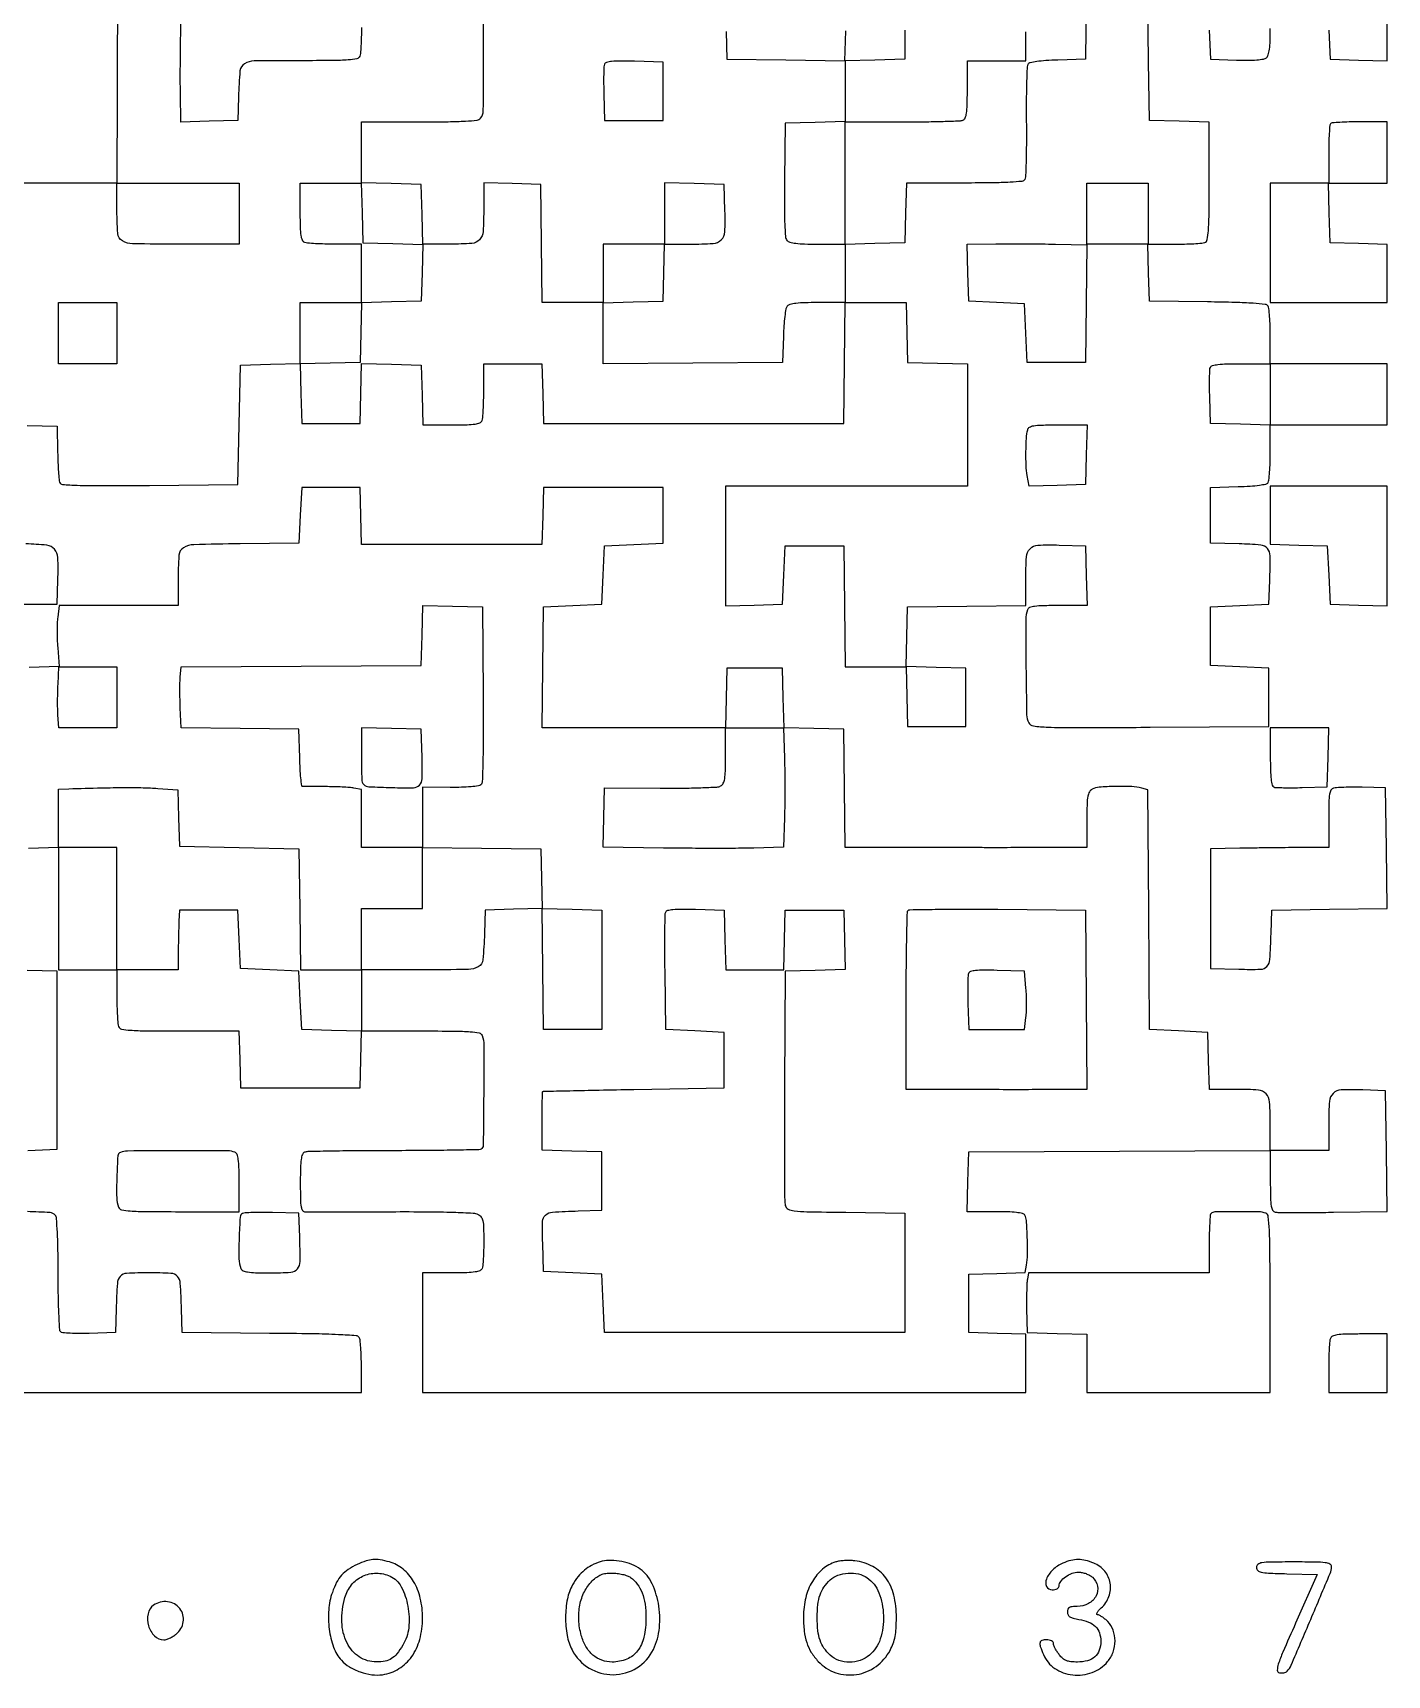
# Model space of a CAD drawing. Extents: x 179 to 1071, y 112 to 1107.
# Drawn here: x 584 to 1071, y 112 to 703 of the extents above; entities that cross this region are included whole.
import ezdxf

# ---------------------------------------------------------------- set-up
doc = ezdxf.new("R2010")
doc.units = 0

msp = doc.modelspace()

# ---------------------------------------------------------------- linework, layer by layer
for points in [[(1050, 704), (1050.5, 693.5), (1060.755499, 693.214956), (1071.010998, 692.929912), (1070.755499, 780.214956)], [(833.211195, 703.464966), (833.5, 693.5), (854.716182, 693.251384), (875.932365, 693.002768), (876.216182, 703.751384)], [(582, 301), (592.5, 301.5), (592.5, 333.5), (592.5, 365.5), (581.730592, 365.784029)]]:
    msp.add_lwpolyline(points)
for points in [[(581.730013, 561.784034), (592.5, 561.5), (592.681818, 552.148871, 0.00509), (592.790994, 548.464143, 0.00684), (592.969499, 545.129581, 0.004867), (593.183799, 542.348184, 0.070059), (593.405837, 541.384788, 0.289181), (594.478346, 540.583946, 0.010713), (599.749969, 540.283358, 0.009535), (608.379033, 540.141266, 0.001427), (625.724019, 540.235918), (657.5, 540.5), (658, 562), (658.5, 583.5), (669.215829, 583.783485), (679.931657, 584.06697), (680.215829, 573.283485), (680.5, 562.5), (691, 562.5), (701.5, 562.5), (701.784171, 573.283485), (702.068343, 584.06697), (712.784171, 583.783485), (723.5, 583.5), (723.783832, 572.75), (724.067663, 562), (734.426843, 562, 0.005377), (739.973908, 562.059651, 0.030446), (742.919034, 562.302822, 0.063217), (744.602718, 562.767927, 0.20495), (745.393011, 563.581787, 0.07203), (745.632106, 564.638111, 0.005915), (745.821697, 567.465525, 0.007831), (745.955695, 570.859224, 0.005951), (746, 574.581787), (746, 584), (756.466168, 584), (766.932337, 584), (767.216168, 573.25), (767.5, 562.5), (821.5, 562.5), (875.5, 562.5), (875.769502, 584.25), (876.039005, 606), (886.985671, 606), (897.932337, 606), (898.216168, 595.25), (898.5, 584.5), (909.25, 584.216168), (920, 583.932337), (920, 561.966168), (920, 540), (876.5, 540), (833, 540), (833, 518.465017), (833, 496.930034), (843.25, 497.215017), (853.5, 497.5), (854, 508), (854.5, 518.5), (865, 518.5), (875.5, 518.5), (875.769502, 496.75), (876.039005, 475), (886.985671, 475), (897.932337, 475), (898.216168, 464.25), (898.5, 453.5), (909, 453.5), (919.5, 453.5), (919.5, 464), (919.5, 474.5), (908.716515, 474.784171), (897.93303, 475.068343), (898.216515, 485.784171), (898.5, 496.5), (919.75, 496.769888), (941, 497.039775), (941, 506.328758, -0.01587), (941.260018, 514.518751, -0.177768), (942.553692, 517.452318, -0.191878), (945.391309, 518.734698, -0.018986), (953.016285, 518.790619), (962.5, 518.5), (962.783832, 507.75), (963.067663, 497), (952.640821, 497, 0.00567), (947.250073, 496.938866, 0.027715), (944.210601, 496.701013, 0.051143), (942.415336, 496.269839, 0.220074), (941.647377, 495.523463, 0.092281), (940.986849, 491.94174, 0.002214), (941.09052, 474.947425, 0.0018), (941.334064, 457.708313, 0.118974), (942.075484, 454.858958, 0.242896), (943.752006, 453.704992, 0.022314), (948.948063, 453.27977, 0.010054), (958.753491, 453.113782, 0.000731), (985.790913, 453.239295), (1028.5, 453.5), (1028.5, 464), (1028.5, 474.5), (1018, 475), (1007.5, 475.5), (1007.5, 486), (1007.5, 496.5), (1018, 497), (1028.5, 497.5), (1028.795054, 506, 0.010012), (1028.925177, 514.86687, 0.174565), (1027.948742, 517.533568, 0.200378), (1025.54295, 518.781878, 0.013827), (1017.7397, 519.215131), (1007.5, 519.5), (1007.5, 529.5), (1007.5, 539.5), (1017.464966, 539.788805, 0.00836), (1021.800174, 539.987032, 0.019108), (1025.055937, 540.315749, 0.01918), (1027.411, 540.737468, 0.199883), (1028.199653, 541.288805, 0.117226), (1028.504905, 542.172107, 0.006962), (1028.747767, 545.008274, 0.010173), (1028.922789, 548.426877, 0.007309), (1028.984687, 552.25), (1029, 562), (1050, 562), (1071, 562), (1071, 573), (1071, 584), (1050, 584), (1029, 584), (1028.984687, 593.75, 0.007413), (1028.921976, 597.574396, 0.010291), (1028.744518, 600.996983, 0.007107), (1028.498111, 603.835301, 0.116808), (1028.188593, 604.729091, 0.228384), (1027.178296, 605.35659, 0.009456), (1022.820243, 605.740282, 0.01097), (1016.461676, 606.039141, 0.003025), (1006.453905, 606.229091), (985.5, 606.5), (985.215017, 616.75), (984.930034, 627), (994.383229, 627, 0.005929), (998.119197, 627.044304, 0.007809), (1001.524199, 627.178303, 0.005887), (1004.361085, 627.367871, 0.072102), (1005.418213, 627.606989, 0.258602), (1006.303692, 628.66196, 0.030077), (1006.724381, 631.829945, 0.015924), (1006.950419, 637.472196, 0.002049), (1007, 649.573157), (1007, 670.932337), (996.25, 671.216168), (985.5, 671.5), (985.230182, 692.725974), (984.960364, 713.951948)], [(897.5, 704), (897.5, 693.5), (886.75, 693.216168), (876, 692.932337), (876, 682), (876, 671.067663), (865.25, 670.783832), (854.5, 670.5), (854.228906, 650.12788, 0.003345), (854.166681, 640.723919, 0.010005), (854.29582, 634.294193, 0.008655), (854.558532, 629.72239, 0.155745), (855.10135, 628.37788, 0.156203), (856.129642, 627.72143, 0.033485), (858.234091, 627.313817, 0.023668), (861.387381, 627.070375, 0.007431), (866.122445, 627), (876, 627), (876, 616.5), (876, 606), (866.122445, 606, 0.00775), (861.534962, 605.92889, 0.021862), (858.338284, 605.689599, 0.027915), (856.144506, 605.30342, 0.163434), (855.162563, 604.695876, 0.131421), (854.722996, 603.740901, 0.010763), (854.312947, 601.000112, 0.013854), (853.980158, 597.65896, 0.010217), (853.790118, 593.945876), (853.5, 584.5), (821.25, 584.236147), (789, 583.972294), (789, 594.986147), (789, 606), (778.019888, 606), (767.039775, 606), (766.769888, 627.25), (766.5, 648.5), (756.25, 648.784983), (746, 649.069966), (746, 639.969242, -0.014408), (745.757265, 631.547385, -0.173969), (744.508735, 628.611688, -0.190447), (741.728218, 627.276078, -0.017855), (733.999799, 627), (724.069966, 627), (723.784983, 616.75), (723.5, 606.5), (712.783492, 606.216508), (702.066984, 605.933016), (701.783492, 595.216508), (701.5, 584.5), (690.75, 584.216168), (680, 583.932337), (680, 594.966168), (680, 606), (691, 606), (702, 606), (702, 616.5), (702, 627), (692.581787, 627, -0.005951), (688.859224, 627.044305, -0.007831), (685.465525, 627.178303, -0.005915), (682.638111, 627.367894, -0.07203), (681.581787, 627.606989, -0.205218), (680.76761, 628.398405, -0.063068), (680.30265, 630.086379, -0.030363), (680.059586, 633.039857, -0.005351), (680, 638.606989), (680, 649), (691, 649), (702, 649), (702, 660), (702, 671), (722.877555, 671, 0.002854), (733.229014, 671.059095, 0.011814), (739.479966, 671.278249, 0.012763), (743.591957, 671.625289, 0.194485), (744.825041, 672.289187, 0.172379), (745.836768, 675.049498, 0.002434), (745.927384, 692.995785, 0.002433), (745.843278, 710.942566, 0.172473)], [(962.769831, 714.730553), (962.5, 693.5), (952.535034, 693.211195, 0.008362), (948.200198, 693.012966, 0.019102), (944.944056, 692.684221, 0.019171), (942.588373, 692.262476, 0.199718), (941.799176, 691.711195, 0.13306), (941.493639, 690.731258, 0.002323), (941.308217, 685.119435, 0.005689), (941.196372, 678.543599, 0.003738), (941.210355, 670.971989, -0.003664), (941.22547, 663.399621, -0.005571), (941.117095, 656.821372, -0.002274), (940.936434, 651.20625, -0.12994), (940.637197, 650.221989, -0.2344), (939.637818, 649.599964, -0.009975), (935.369298, 649.273643, -0.011157), (929.070944, 649.059182, -0.002931), (918.974815, 649), (898.067663, 649), (897.783832, 638.25), (897.5, 627.5), (886.75, 627.216168), (876, 626.932337), (876, 648.966168), (876, 671), (896.418213, 671, 0.002771), (904.357109, 671.043995, 0.004125), (911.303225, 671.178303, 0.001841), (917.220565, 671.363369, 0.083055), (918.418213, 671.606989, 0.205218), (919.23239, 672.398405, 0.063068), (919.69735, 674.086379, 0.030363), (919.940414, 677.039857, 0.005351), (920, 682.606989), (920, 693), (930.5, 693), (941, 693), (941, 703.393011, 0.005351)], [(614.3722, 708.256504, 0.010223), (614.138318, 699.734506, 0.001307), (614.058102, 681.41514), (614.000871, 649), (636.000436, 649), (658, 649), (658, 638), (658, 627), (636.616631, 627, -0.003516), (619.682798, 627.119095, -0.129758), (615.991264, 628.149268, -0.248446), (614.334426, 630.830233, -0.016241), (614.013655, 640.25), (614, 649), (592.5, 649), (571, 649)], [(702, 704.974799, -0.006352), (701.955664, 701.484808, -0.008233), (701.821697, 698.287222, -0.006434), (701.631706, 695.623534, -0.070701), (701.393011, 694.581787, -0.2572), (700.346433, 693.698652, -0.030988), (697.246972, 693.276214, -0.01627), (691.723312, 693.049795, -0.002108), (679.912063, 693, 0.003315), (663.409972, 692.8906, 0.13004), (659.916978, 691.916787, 0.242706), (658.300831, 689.362201, 0.014596), (657.75078, 680), (657.5, 671.5), (647.25, 671.215017), (637, 670.930034), (636.863312, 681.215017, -0.002911), (636.828155, 685.922715, -0.001662), (636.837694, 691.609798, -0.001659), (636.885304, 697.332372, -0.002752), (636.968048, 702.158763, 0.004195), (637.059731, 708.58952, 0.039439)], [(1007, 704), (1007.5, 693.5), (1016.850715, 693.211141, 0.009044), (1020.957683, 693.15859, 0.018924), (1024.150171, 693.296386, 0.020746), (1026.513859, 693.587315, 0.132968), (1027.600715, 694.083586, 0.151461), (1028.265468, 695.103913, 0.036156), (1028.681597, 697.110136, 0.0251), (1028.928446, 700.111942, 0.007965), (1029, 704.603393, -0.016178)], [(570.511333, 627.683504, -0.000039), (557.942187, 627.464571, -0.000792)], [(582.25, 409.783832), (593, 410.067663), (593, 388.033832), (593, 366), (603.5, 366), (614, 366), (614, 356.581787, 0.005951), (614.044305, 352.859224, 0.007831), (614.178303, 349.465525, 0.005915), (614.367894, 346.638111, 0.07203), (614.606989, 345.581787, 0.258599), (615.661941, 344.696313, 0.030079), (618.829762, 344.27562, 0.015925), (624.471732, 344.049581, 0.002049), (636.572006, 344), (657.930034, 344), (658.215017, 333.75), (658.5, 323.5), (680, 323.5), (701.5, 323.5), (701.784983, 333.75), (702.069966, 344), (723.427994, 344, -0.002049), (735.528268, 343.950419, -0.015925), (741.170238, 343.72438, -0.030079), (744.338059, 343.303687, -0.258599), (745.393011, 342.418213, -0.091861), (746.061822, 338.808422, -0.002089), (745.988241, 321.229821, -0.000947), (745.799777, 302.855482, -0.256693), (745.051062, 301.531558, -0.133864), (744.243493, 301.292828, -0.000623), (735.405166, 301.115694, -0.002857), (725.328165, 300.98389, -0.001795), (713.546521, 300.939414, 0.001754), (701.726986, 300.895767, 0.00272), (691.527336, 300.766839, 0.000821), (682.679223, 300.592318, 0.086476), (681.49546, 300.359884, 0.21721), (680.737122, 299.588105, 0.053379), (680.299777, 297.817696, 0.028259), (680.060897, 294.801068, 0.00563), (680, 289.393011, 0.004228), (680.050858, 283.378866, 0.037277), (680.293422, 280.733348, 0.112227), (680.822058, 279.445369, 0.235807), (681.75, 278.944857, 0.008194), (683.074082, 278.924844, 0.000101), (691.568893, 278.937386, 0.0003), (701.393893, 278.959785, 0.000197), (712.718573, 278.99686, -0.002479), (725.67276, 278.980145, -0.006276), (735.088011, 278.803123, -0.004272), (742.144613, 278.521453, -0.111195), (743.968573, 278.016819, -0.114931), (745.051461, 277.066567, -0.102957), (745.656996, 275.697739, -0.046223), (745.936083, 273.362069, -0.006636), (746, 268.546604, -0.006668), (745.955641, 265.220668, -0.008541), (745.821697, 262.16144, -0.006839), (745.631409, 259.612488, -0.069666), (745.393011, 258.581787, -0.205218), (744.601595, 257.76761, -0.063068), (742.913621, 257.30265, -0.030363), (739.960143, 257.059586, -0.005351), (734.393011, 257), (724, 257), (724, 235.5), (724, 214), (832.5, 214), (941, 214), (941, 224.465017), (941, 234.930034), (930.75, 235.215017), (920.5, 235.5), (920.5, 246), (920.5, 256.5), (930.631735, 256.783677), (940.763471, 257.067355), (941.265853, 259.783677, 0.042686), (941.639743, 263.603785, 0.011554), (941.573654, 269.687402, 0.007485), (941.273638, 275.812799, 0.123147), (940.655298, 277.75, 0.201952), (939.836807, 278.332133, 0.02598), (937.668376, 278.699289, 0.021452), (934.490852, 278.93128, 0.007496), (929.907151, 279), (919.932337, 279), (920.216168, 289.75), (920.5, 300.5), (974.75, 300.758612), (1029, 301.017225), (1029, 290.125244, 0.004267), (1029.053244, 283.886969, 0.034297), (1029.298582, 281.029082, 0.091617), (1029.818815, 279.543905, 0.214352), (1030.75, 278.866631, 0.049435), (1032.026768, 278.728554, 0.001346), (1037.646319, 278.693458, 0.002777), (1044.259022, 278.706688, 0.001899), (1051.769385, 278.79195), (1071.038771, 279.0839), (1070.769385, 300.79195), (1070.5, 322.5), (1062.259538, 322.790288, 0.017872), (1054.49937, 322.786195, 0.184841), (1051.608188, 321.557606, 0.185014), (1050.277655, 318.713153, 0.017911), (1050, 310.964816), (1050, 301), (1039.5, 301), (1029, 301), (1029, 310.065741, 0.014488), (1028.756688, 318.46081, 0.174233), (1027.507482, 321.391309, 0.190134), (1024.726697, 322.724509, 0.017821), (1016.999799, 323), (1007.069966, 323), (1006.784983, 333.25), (1006.5, 343.5), (996, 344), (985.5, 344.5), (985.239463, 387.636124), (984.978926, 430.772248), (982.739463, 431.37247, 0.05645), (979.11969, 431.916161, 0.014801), (973.242287, 431.955586, 0.012101), (967.411629, 431.680804, 0.105414), (964.934259, 430.964816, 0.136247), (963.898673, 429.97615, 0.091172), (963.324498, 428.431565, 0.038385), (963.059218, 425.714599, 0.005149), (963, 419.964816), (963, 410), (952.5, 409.964286, -0.000287), (947.651822, 409.950582, -0.000157), (941.70625, 409.939062, -0.000157), (935.665767, 409.931147, -0.000249), (930.5, 409.928571, -0.000203), (924.635463, 409.93095, -0.000068), (916.068342, 409.939062, -0.000068), (906.586965, 409.950612, -0.000077), (897.519888, 409.964286), (876.039775, 410), (875.769888, 431.25), (875.5, 452.5), (864.783492, 452.783492), (854.066984, 453.066984), (853.783492, 463.783492), (853.5, 474.5), (843.5, 474.5), (833.5, 474.5), (833.216168, 463.75), (832.932337, 453), (799.946666, 453), (766.960995, 453), (767.230498, 474.75), (767.5, 496.5), (778, 497), (788.5, 497.5), (789, 508), (789.5, 518.5), (800, 519), (810.5, 519.5), (810.5, 529.5), (810.5, 539.5), (789, 539.5), (767.5, 539.5), (767.215017, 529.25), (766.930034, 519), (734.5, 519), (702.069966, 519), (701.784983, 529.25), (701.5, 539.5), (691, 539.5), (680.5, 539.5), (680, 529.5), (679.5, 519.5), (658.361515, 519.230437, 0.003604), (641.653032, 518.896911, 0.129621), (637.978399, 517.820449, 0.245079), (636.333408, 515.121298, 0.016275), (636.013655, 505.75), (636, 497), (614.631669, 497), (593.263338, 497), (592.704073, 492.830366, 0.024166), (592.527753, 490.761242, 0.009409), (592.476434, 487.889503, 0.009289), (592.537301, 484.772778, 0.011385), (592.714484, 481.865639), (593.28416, 475.070546), (582.39208, 474.785273)], [(571, 497.5), (592.5, 497.5), (592.788833, 506.243181, 0.016437), (592.790065, 514.283794, 0.175522), (591.596909, 517.269158, 0.186549), (588.802745, 518.703343, 0.018997), (581.234094, 519.21398)], [(527, 214), (614.5, 214), (702, 214), (701.984687, 223.25, 0.007846), (701.921655, 226.883219, 0.010779), (701.743359, 230.145733, 0.00771), (701.495285, 232.847246, 0.115227), (701.184648, 233.735473, 0.23864), (700.076275, 234.39446, 0.005347), (693.70823, 234.759069, 0.007685), (684.40941, 235.048633, 0.001837), (668.949961, 235.235473), (637.5, 235.5), (637.24922, 244, 0.007917), (636.829981, 253.242461, 0.170046), (635.786945, 255.723064, 0.199962), (633.475172, 256.814721, 0.011614), (625.5, 257, 0.011614), (617.524828, 256.814721, 0.199962), (615.213055, 255.723064, 0.170046), (614.170019, 253.242461, 0.007917), (613.75078, 244), (613.5, 235.5), (604.089648, 235.210352, -0.009121), (600.419196, 235.164365, -0.013235), (597.180754, 235.268621, -0.008795), (594.514137, 235.47232, -0.174636), (593.784546, 235.815454, -0.185154), (593.423442, 236.625726, -0.002397), (593.150024, 242.284041, -0.006554), (592.948978, 248.899277, -0.004207), (592.880927, 256.579719, 0.003921), (592.810715, 265.05126, 0.008577), (592.594775, 271.537051, 0.005403), (592.287647, 276.545887, 0.156427), (591.813584, 277.724617, 0.207736), (589.984582, 278.650069, 0.007144), (581.799068, 279.0145, 0.007316)]]:
    msp.add_lwpolyline(points, format="xyb")
for points in [[(789.442274, 691.710164, 0.081166), (789.248144, 690.773814, 0.005233), (789.158783, 687.980936, 0.007531), (789.137174, 684.634259, 0.005535), (789.210159, 680.924983), (789.5, 671.5), (800, 671.5), (810.5, 671.5), (810.5, 682), (810.5, 692.5), (800.232115, 692.785181, 0.005823), (795.049899, 692.868732, 0.025951), (792.012272, 692.724596, 0.043922), (790.172333, 692.376284, 0.236652)], [(1050.666667, 670.333333, 0.178563), (1050.399803, 669.754503, 0.004516), (1050.195833, 666.827083, 0.009111), (1050.048276, 663.341612, 0.006022), (1050, 659.333333), (1050, 649), (1039.5, 649), (1029, 649), (1029, 627.5), (1029, 606), (1050, 606), (1071, 606), (1071, 616.465017), (1071, 626.930034), (1060.75, 627.215017), (1050.5, 627.5), (1050.216168, 638.25), (1049.932337, 649), (1060.466168, 649), (1071, 649), (1071, 660), (1071, 671), (1061.166667, 671, 0.006327), (1057.350087, 670.951706, 0.009526), (1054.026042, 670.804167, 0.004912), (1051.241448, 670.599886, 0.177413)], [(811, 638.033832), (811, 627), (800, 627), (789, 627), (789, 616.466168), (789, 605.932337), (799.75, 606.216168), (810.5, 606.5), (810.784983, 616.75), (811.069966, 627), (820.343853, 627, 0.015912), (828.522033, 627.260336, 0.177881), (831.453465, 628.554426, 0.191733), (832.734877, 631.392361, 0.018975), (832.790619, 639.016285), (832.5, 648.5), (821.75, 648.783832), (811, 649.067663)], [(985, 638), (985, 627), (974.019888, 627), (963.039775, 627), (962.769888, 605.75), (962.5, 584.5), (952, 584.5), (941.5, 584.5), (941, 595), (940.5, 605.5), (930.5, 606), (920.5, 606.5), (920.215017, 616.75), (919.930034, 627), (930.215017, 627.109067, -0.002408), (934.962943, 627.136551, -0.001317), (940.783474, 627.126879, -0.001313), (946.695595, 627.085956, -0.002093), (951.75, 627.016543), (963, 626.814951), (963, 637.907476), (963, 649), (974, 649), (985, 649)], [(1029, 572.966168), (1029, 561.932337), (1018.25, 562.216168), (1007.5, 562.5), (1007.210159, 571.924983, -0.005394), (1007.136178, 575.631743, -0.007376), (1007.154817, 578.970602, -0.005045), (1007.239658, 581.758353, -0.081654), (1007.428774, 582.674983, -0.241018), (1008.150647, 583.322788, -0.034741), (1010.157558, 583.706476, -0.023677), (1013.342601, 583.936534, -0.00619), (1018.468615, 584), (1029, 584)], [(962.783832, 551.25), (962.5, 540.5), (952.343634, 540.216051), (942.187267, 539.932101), (941.533266, 543.8031, -0.031983), (941.161206, 547.387702, -0.01261), (941.09043, 552.350205, -0.012063), (941.260954, 557.209066, -0.044289), (941.713476, 560.25, -0.205164), (942.405166, 561.177156, -0.091695), (943.867496, 561.698137, -0.035281), (946.644496, 561.945485, -0.004576), (952.601219, 562), (963.067663, 562)], [(745.764507, 465.064507, -0.002142), (745.822848, 450.941846, -0.006118), (745.70116, 441.118887, -0.003012), (745.47483, 433.735982, -0.189449), (744.964095, 432.564507, -0.163618), (744.082452, 432.126772, -0.012607), (741.418518, 431.829132, -0.015367), (738.021103, 431.640983, -0.00902), (733.949589, 431.614306), (724, 431.728611), (724, 420.884193), (724, 410.039775), (745.25, 409.769888), (766.5, 409.5), (766.783492, 398.783492), (767.066984, 388.066984), (777.783492, 387.783492), (788.5, 387.5), (788.5, 366), (788.5, 344.5), (778, 344.5), (767.5, 344.5), (767.230401, 366.284767), (766.960802, 388.069533), (756.730401, 387.784767), (746.5, 387.5), (746.24922, 379, -0.01508), (745.690422, 369.643505, -0.245296), (744.042339, 367.077367, -0.127215), (740.479112, 366.10758, -0.003164), (723.480948, 366), (702, 366), (702, 354.966168), (702, 343.932337), (691.25, 344.216168), (680.5, 344.5), (680, 355), (679.5, 365.5), (669, 366), (658.5, 366.5), (658, 377), (657.5, 387.5), (647, 387.5), (636.5, 387.5), (636.331123, 383.5, 0.003452), (636.26059, 381.502172, 0.001284), (636.188024, 378.692187, 0.001272), (636.12455, 375.627457, 0.001537), (636.081123, 372.75), (636, 366), (625, 366), (614, 366), (614, 388), (614, 410), (603.5, 410), (593, 410), (593, 420.5), (593, 431), (596.75, 431.116516, -0.001902), (608.449144, 431.43547, -0.004805), (616.96364, 431.553332, -0.006504), (623.487546, 431.496075, -0.012412), (628.724526, 431.251823), (635.932948, 430.736063), (636.216474, 420.618031), (636.5, 410.5), (658, 410), (679.5, 409.5), (679.769502, 387.75), (680.039005, 366), (691.019502, 366), (702, 366), (702, 377), (702, 388), (713, 388), (724, 388), (724, 399), (724, 410), (713, 410), (702, 410), (702, 420.420545), (702, 430.841089), (699.25, 431.351952, 0.027039), (697.723363, 431.550936, 0.006067), (695.104687, 431.717216, 0.006276), (692.073046, 431.834682, 0.006037), (689, 431.878021, -0.000644), (686.074434, 431.887722, -0.000936), (683.493089, 431.904442, -0.000463), (681.29991, 431.924786, -0.016083), (680.784983, 431.946613, -0.35974), (680.490142, 432.229765, -0.004554), (680.196289, 434.995255, -0.01072), (679.945704, 438.316231, -0.006519), (679.784983, 442.25), (679.5, 452.5), (658.328317, 452.76966), (637.156633, 453.03932), (636.828317, 460.26966, -0.005773), (636.725347, 463.31208, -0.005148), (636.687428, 466.474543, -0.005171), (636.712016, 469.318038, -0.015915), (636.809735, 471.239422), (637.119469, 474.978844), (680.309735, 475.239422), (723.5, 475.5), (723.784171, 486.283485), (724.068343, 497.06697), (734.784171, 496.783485), (745.5, 496.5)], [(614, 464), (614, 453), (603.554791, 453), (593.109582, 453), (592.804791, 457.75, -0.011371), (592.711198, 460.01279, -0.005344), (592.688035, 462.940625, -0.005292), (592.729043, 466.010106, -0.007415), (592.835327, 468.75), (593.170654, 475), (603.585327, 475), (614, 475)], [(702, 442.533832, 0.006247), (702.10068, 434.476225, 0.192571), (702.876582, 432.668694, 0.185882), (704.692598, 431.863654, 0.005751), (713, 431.546166, 0.010918), (720.665182, 431.508896, 0.194949), (722.89047, 432.455094, 0.19446), (723.831929, 434.684596, 0.010856), (723.783693, 442.366864), (723.5, 452.5), (712.75, 452.783832), (702, 453.067663)], [(854.187616, 442.099893, -0.004483), (854.284851, 437.160814, -0.002695), (854.316093, 431.297722, -0.002698), (854.284275, 425.466304, -0.004706), (854.186317, 420.633079), (853.872635, 410.066371), (843.186317, 409.783186, -0.005097), (837.634615, 409.692686, -0.001559), (829.240217, 409.667598, -0.00156), (819.840211, 409.698133, -0.001706), (810.716547, 409.787362), (788.933095, 410.074723), (789.216547, 420.787362), (789.5, 431.5), (809.47318, 431.334258, 0.004447), (817.296674, 431.338921, 0.006649), (824.13128, 431.49469, 0.003542), (829.865027, 431.742357, 0.110736), (831.22318, 432.119442, 0.153626), (832.154566, 433.071294, 0.077228), (832.681566, 434.6858, 0.034873), (832.9392, 437.489215, 0.005481), (833, 443.035184), (833, 453), (843.437616, 453), (853.875232, 453)], [(1029, 442.606989, 0.006641), (1029.064794, 437.728575, 0.022025), (1029.291189, 434.527346, 0.028166), (1029.653423, 432.429233, 0.252484), (1030.25, 431.751652, 0.078742), (1031.115508, 431.578819, 0.004736), (1033.776562, 431.497725, 0.007002), (1036.961474, 431.475462, 0.005109), (1040.5, 431.536442), (1049.5, 431.783558), (1049.783832, 442.391779), (1050.067663, 453), (1039.533832, 453), (1029, 453)], [(1051.75, 431.328625, 0.199917), (1050.823752, 430.610028, 0.089534), (1050.303355, 429.128317, 0.035146), (1050.055147, 426.343735, 0.00466), (1050, 420.426676), (1050, 410), (1039.25, 409.953106, 0.001159), (1034.373532, 409.920534, 0.000692), (1028.573438, 409.860325, 0.000693), (1022.797098, 409.784366, 0.001202), (1018, 409.703106), (1007.5, 409.5), (1007.5, 388), (1007.5, 366.5), (1017.722245, 366.215323, 0.012089), (1025.525487, 366.186732, 0.207027), (1027.801979, 367.227472, 0.170037), (1028.832102, 369.685433, 0.007628), (1029.24922, 379), (1029.5, 387.5), (1050.269446, 387.770348), (1071.038891, 388.040695), (1070.769446, 409.770348), (1070.5, 431.5), (1062, 431.651949, 0.005474), (1058.617061, 431.675378, 0.006878), (1055.482813, 431.619651, 0.005613), (1052.861223, 431.507483, 0.052849)], [(832.783832, 376.75), (833.067663, 366), (843.5, 366), (853.932337, 366), (854.216168, 376.75), (854.5, 387.5), (865, 387.5), (875.5, 387.5), (875.783485, 376.784171), (876.06697, 366.068343), (865.283485, 365.784171), (854.5, 365.5), (854.218667, 324.5, 0.001277), (854.15028, 308.624761, 0.001966), (854.180188, 294.888642, 0.000627), (854.267787, 282.991142, 0.057873), (854.482738, 281.269847, 0.215788), (855.50979, 279.959836, 0.091895), (857.688437, 279.291741, 0.023989), (862.277749, 278.986982, 0.001409), (876.264071, 278.769847), (897.5, 278.5), (897.5, 257), (897.5, 235.5), (843.5, 235.5), (789.5, 235.5), (789, 246), (788.5, 256.5), (778, 257), (767.5, 257.5), (767.215323, 267.722245, -0.012089), (767.186732, 275.525487, -0.207027), (768.227472, 277.801979, -0.170037), (770.685433, 278.832102, -0.007628), (780, 279.24922), (788.5, 279.5), (788.5, 290), (788.5, 300.5), (777.75, 300.783832), (767, 301.067663), (767, 311.533832, -0.002236), (767.018011, 315.561804, -0.003614), (767.073437, 318.988779, -0.000693), (767.148101, 322.000494, -0.211546), (767.25, 322.215202, -0.17361), (767.485732, 322.305806, -0.000063), (776.973438, 322.524285, -0.001003), (787.520802, 322.744669, -0.000608), (800, 322.965202), (832.5, 323.5), (832.5, 333.5), (832.5, 343.5), (822, 344), (811.5, 344.5), (811.228584, 364.973, -0.002374), (811.161015, 372.914021, -0.003604), (811.184809, 379.817509, -0.001376), (811.264261, 385.743783, -0.087787), (811.460699, 386.75818, -0.243366), (812.174323, 387.392889, -0.038626), (814.079318, 387.724352, -0.024688), (817.155199, 387.864994, -0.006024), (822.232115, 387.785181), (832.5, 387.5)], [(962.763853, 355.25), (963.027706, 323), (952.763853, 322.926805, -0.00126), (944.527276, 322.888824, -0.000694), (934.455126, 322.881746, -0.00058), (922.339842, 322.904102, -0.000334), (907.75, 322.957682), (898, 323), (898, 354.833333, -0.002001), (898.049029, 367.086392, -0.003231), (898.199888, 377.515513, -0.000593), (898.402981, 386.698691, -0.192864), (898.680468, 387.347135, -0.194926), (899.328722, 387.621499, -0.000608), (908.434599, 387.750224, -0.003285), (918.778546, 387.815907, -0.002034), (930.930468, 387.763802), (962.5, 387.5)], [(920.44275, 364.711405, 0.081149), (920.248444, 363.774362, 0.00524), (920.158923, 360.981301, 0.007536), (920.137209, 357.634347, 0.00554), (920.210159, 353.924983), (920.5, 344.5), (930.5, 344.5), (940.5, 344.5), (941.08534, 348.886315, 0.022863), (941.269448, 350.99849, 0.010307), (941.326793, 353.780045, 0.01018), (941.266834, 356.724741, 0.013684), (941.08534, 359.386315), (940.5, 365.5), (930.732592, 365.786422, 0.006215), (925.820487, 365.869374, 0.027145), (922.9185, 365.724677, 0.046335), (921.158442, 365.373938, 0.232847)], [(615.25, 300.325188, 0.291946), (614.339324, 299.070427, 0.00679), (613.986527, 291.428926, 0.012378), (613.929145, 284.074704, 0.087587), (614.606989, 280.581787, 0.258697), (615.662537, 279.696146, 0.030015), (618.835307, 279.275578, 0.015901), (624.485827, 279.049566, 0.002045), (636.606989, 279), (658, 279), (658, 289.393011, 0.005548), (657.939479, 294.847127, 0.028856), (657.699415, 297.845765, 0.056089), (657.254322, 299.591489, 0.213844), (656.480259, 300.369202, 0.091109), (653.874043, 300.856096, 0.001011), (635.851868, 300.873285, 0.000995), (617.813639, 300.818126, 0.092721)], [(659.25, 278.355184, 0.286344), (658.340101, 277.074021, 0.006819), (657.987158, 269.43098, 0.012348), (657.929662, 262.072713, 0.087605), (658.606989, 258.581787, 0.201), (659.380901, 257.772602, 0.065386), (661.003282, 257.305418, 0.031694), (663.828545, 257.060638, 0.005765), (669.087937, 257, 0.014882), (676.614895, 257.224078, 0.208519), (678.974169, 258.424495, 0.172963), (679.932406, 261.078858, 0.009652), (679.795054, 270), (679.5, 278.5), (670, 278.688517, 0.005334), (666.26986, 278.722736, 0.007376), (662.923437, 278.668364, 0.004885), (660.128197, 278.554344, 0.086451)], [(1007.666667, 278.333333, 0.178563), (1007.399803, 277.754503, 0.004516), (1007.195833, 274.827083, 0.009111), (1007.048276, 271.341612, 0.006022), (1007, 267.333333), (1007, 257), (974.519052, 257), (942.038104, 257), (941.599674, 254.75, 0.036476), (941.437936, 253.403298, 0.005396), (941.339788, 250.664062, 0.006058), (941.297908, 247.419308, 0.005179), (941.330622, 244), (941.5, 235.5), (952.25, 235.216168), (963, 234.932337), (963, 224.466168), (963, 214), (995.970657, 214), (1028.941314, 214), (1028.927569, 245.909546, 0.00131), (1028.872238, 264.043404, 0.010515), (1028.649375, 272.387904, 0.014994), (1028.271089, 277.245633, 0.281255), (1027.375125, 278.409546, 0.086938), (1024.738578, 278.924723, 0.005848), (1017.035881, 278.985035, 0.003375), (1009.001187, 278.899734, 0.194403)], [(1050.606989, 233.418213, 0.070946), (1050.368222, 232.373807, 0.006338), (1050.178303, 229.68135, 0.008159), (1050.044331, 226.449196, 0.006277), (1050, 222.918213), (1050, 214), (1060.5, 214), (1071, 214), (1071, 224.5), (1071, 235), (1061.106989, 235, 0.005748), (1055.836306, 234.939403, 0.031643), (1053.006334, 234.694689, 0.0653), (1051.381554, 234.227587, 0.201158)], [(700.5, 152.119269, 0.036795), (697.19864, 150.29839, 0.066111), (694.855608, 148.286028, 0.064399), (693.08026, 145.693931, 0.033192), (691.52633, 142.074627, 0.066372), (690.209907, 135.794801, 0.051644), (690.413202, 128.813598, 0.05349), (691.989294, 122.3504, 0.095065), (694.77633, 117.654467, 0.077315), (697.63874, 115.285813, 0.050122), (701.539933, 113.464413, 0.049767), (705.766914, 112.442575, 0.07177), (709.60794, 112.463916, 0.101998), (715.48311, 114.622799, 0.10028), (720.066933, 118.938915, 0.089426), (722.971811, 125.154367, 0.063918), (723.978038, 132.782119, 0.057337), (723.180141, 139.937374, 0.076938), (720.768307, 145.990315, 0.087556), (716.952516, 150.453, 0.104818), (712.056846, 153.000752, 0.02578), (708.695398, 153.75039, 0.061075), (706.138132, 153.867781, 0.06178), (703.646, 153.363822, 0.026893)], [(787.913572, 153.088032, 0.043551), (784.808671, 151.78729, 0.053381), (782.197327, 150.037233, 0.051857), (779.958743, 147.729023, 0.037807), (777.966289, 144.758934, 0.080713), (776.088742, 139.682147, 0.04624), (775.430339, 133.168504, 0.046081), (775.981837, 126.600698, 0.076477), (777.771438, 121.350772, 0.137841), (783.911721, 114.827212, 0.137869), (792.550827, 112.457764, 0.139094), (801.101657, 114.941957, 0.141127), (807.017284, 121.535703, 0.089253), (809.200183, 129.337891, 0.069113), (808.81807, 138.170076, 0.073197), (806.151531, 146.022146, 0.136771), (801.632872, 150.917881, 0.057429), (798.481391, 152.39708, 0.041831), (794.718785, 153.319831, 0.042669), (790.979127, 153.588038, 0.074132)], [(954.378302, 152.563079, 0.085497), (950.706709, 150.151906, 0.108892), (948.417561, 146.821684, 0.21596), (948.521962, 144.219973, 0.28358), (950.5, 143, 0.048868), (951.481611, 143.096168, 0.074706), (952.28532, 143.384501, 0.098327), (952.81249, 143.819249, 0.172986), (953, 144.345012, -0.167845), (953.579253, 146.021961, -0.071741), (955.317422, 147.681898, -0.066548), (957.646987, 148.913243, -0.088566), (960, 149.333333, -0.051696), (961.286184, 149.199996, -0.035919), (962.691812, 148.798222, -0.036301), (963.99996, 148.209661, -0.060124), (964.987095, 147.511679, -0.16019), (966.80601, 144.31676, -0.171904), (966.303926, 140.769597, -0.151556), (963.56584, 138.012364, -0.122624), (959.5, 137, 0.022557), (957.679832, 136.917843, 0.107002), (956.6901, 136.607987, 0.176601), (956.17836, 136.006071, 0.088985), (956, 135.011818, 0.111653), (956.226968, 134.00809, 0.140312), (956.855589, 133.296506, 0.082222), (958.05381, 132.783759, 0.020429), (960.152136, 132.359682, -0.055372), (963.630514, 131.400029, -0.101932), (966.071661, 129.790222, -0.114361), (967.503195, 127.491147, -0.082481), (968, 124.5, -0.083593), (967.452981, 121.250955, -0.128186), (965.876763, 118.889579, -0.118032), (963.237296, 117.47405, -0.064409), (959.57258, 117, -0.025169), (957.206994, 117.119155, -0.071236), (955.606154, 117.515812, -0.084229), (954.336488, 118.299819, -0.045791), (953.07258, 119.634859, -0.022783), (952.279285, 120.743809, -0.02434), (951.60882, 121.896738, -0.024866), (951.133627, 122.93744, -0.094937), (951, 123.634859, 0.168371), (950.813561, 124.172818, 0.101284), (950.292172, 124.613486, 0.076532), (949.490336, 124.903496, 0.048608), (948.5, 125, 0.069642), (946.825036, 124.765566, 0.277436), (946.145921, 124.038652, 0.136575), (946.231748, 122.640612, 0.01575), (947.363568, 119.672285, 0.147604), (951.431832, 114.731709, 0.120532), (957.894391, 112.380543, 0.116077), (964.911216, 113.241572, 0.130247), (970.467274, 117.143477, 0.091033), (972.42652, 120.581766, 0.082926), (973.121364, 124.607846, 0.086339), (972.46659, 128.496361, 0.112047), (970.545455, 131.545455, 0.023928), (969.511413, 132.484996, 0.027229), (968.434394, 133.278977, 0.027948), (967.45886, 133.843939, 0.117803), (966.805673, 134, -0.394817), (966.565407, 134.224758, -0.144452), (966.676755, 134.722126, -0.056286), (967.240851, 135.512917, -0.022768), (968.171605, 136.458302, 0.116331), (970.956489, 140.604079, 0.132312), (971.417788, 145.355138, 0.133669), (969.432904, 149.659575, 0.119866), (965.465701, 152.578778, 0.037532), (962.493418, 153.566237, 0.061863), (959.869243, 153.888392, 0.06269), (957.270595, 153.557552, 0.039684)], [(712.326688, 147.897012, -0.168196), (716.307679, 144.107219, -0.074164), (718.68431, 137.138399, -0.070623), (718.993565, 129.332813, -0.111975), (716.869681, 123.017684, -0.03057), (714.746292, 119.97034, -0.084733), (712.809754, 118.23018, -0.094616), (710.537415, 117.337551, -0.044506), (707.384859, 117.031803, -0.149205), (701.225559, 118.859731, -0.133357), (696.811245, 123.883371, -0.107816), (694.957561, 131.426359, -0.074408), (696.034833, 140.185724, -0.105712), (698.415029, 144.740341, -0.109565), (702.423718, 147.853677, -0.110213), (707.352541, 148.968997, -0.108048)], [(798.783205, 147.439296, -0.080259), (801.233578, 145.057599, -0.067716), (802.982603, 141.887829, -0.057325), (804.024773, 137.881021, -0.034998), (804.366848, 133, -0.053292), (803.617567, 125.990016, -0.109725), (801.321814, 121.004557, -0.132988), (797.48322, 118.04839, -0.098271), (792.200571, 117, -0.087552), (788.493978, 117.654056, -0.090903), (785.289168, 119.53451, -0.084222), (782.779531, 122.570216, -0.06307), (781.099851, 126.578803, -0.054337), (780.187114, 132.154673, -0.062841), (780.573196, 137.520358, -0.067357), (782.221306, 142.303, -0.079927), (785.017351, 146.171197, -0.035588), (786.642858, 147.580427, -0.067087), (788.156162, 148.42518, -0.064058), (789.886274, 148.86182, -0.029827), (792.200571, 149, -0.03132), (794.031181, 148.885218, -0.026896), (795.930416, 148.541543, -0.0278), (797.62381, 148.039196, -0.066861)], [(872.619302, 153.009332, 0.101052), (867.924496, 150.40651, 0.082458), (864.222329, 145.998754, 0.073921), (861.845683, 140.158824, 0.058899), (861.021962, 133.399223, 0.028312), (861.299706, 128.164657, 0.05221), (862.203832, 124.003347, 0.059317), (863.845623, 120.486473, 0.050157), (866.349001, 117.230679, 0.122147), (872.637919, 113.182008, 0.121021), (880.11264, 112.522314, 0.118884), (887.144154, 115.40854, 0.115104), (892.186485, 121.210771, 0.033372), (893.297432, 123.701679, 0.040252), (893.986391, 126.168563, 0.033099), (894.353938, 129.076924, 0.014112), (894.476822, 133, 0.059257), (893.539736, 141.092446, 0.100241), (890.683539, 147.263584, 0.112896), (885.941926, 151.361184, 0.090534), (879.494902, 153.406823, 0.026454), (877.754534, 153.53546, 0.01966), (875.827297, 153.499933, 0.019991), (874.007082, 153.321487, 0.041799)], [(883.885708, 147.3675, -0.148939), (888.134696, 141.938612, -0.084585), (889.80328, 133.690619, -0.083975), (888.648257, 125.295084, -0.142711), (884.747242, 119.440772, -0.091748), (881.432703, 117.55827, -0.083951), (877.557297, 116.908868, -0.085637), (873.751967, 117.571252, -0.101398), (870.635837, 119.461691, -0.053961), (868.403054, 122.030292, -0.069573), (866.99196, 124.816284, -0.05758), (866.235762, 128.281193, -0.024966), (866, 133, -0.024966), (866.235762, 137.718807, -0.05758), (866.99196, 141.183716, -0.069573), (868.403054, 143.969708, -0.053961), (870.635837, 146.538309, -0.101052), (873.452656, 148.249807, -0.070634), (877.102713, 149.003148, -0.070371), (880.833216, 148.711541, -0.098439)], [(1024, 151.032751, 0.20674), (1024.466769, 149.952121, 0.139035), (1025.676972, 149.323572, 0.040609), (1028.30353, 149.00272, 0.003639), (1034.946087, 148.782751), (1045.892174, 148.5), (1038.103255, 131, 0.002213), (1033.523471, 120.586407, 0.023485), (1031.878209, 116.254096, 0.07714), (1031.520312, 114.064287, 0.367738), (1032.272503, 113.165335, 0.043793), (1033.081503, 113.099058, 0.043277), (1033.892977, 113.174161, 0.046757), (1034.589944, 113.36873, 0.109331), (1035.039245, 113.665335, 0.091355), (1036.508637, 115.872694, 0.001028), (1043.529536, 132.338104, 0.000953), (1050.515421, 148.902941, 0.099626), (1051, 151.310797, 0.287494), (1050.428528, 152.222534, 0.081817), (1048.752016, 152.718718, 0.02806), (1045.347638, 152.951855, 0.003067), (1037.5, 153, 0.002596), (1029.090107, 152.956341, 0.033593), (1025.965594, 152.713569, 0.125686), (1024.5432, 152.12095, 0.235719)], [(627.222506, 137.443296, 0.191612), (625.208041, 134.376265, 0.122431), (625.385698, 130.059652, 0.124556), (627.553957, 126.381137, 0.200198), (630.865141, 125, 0.078685), (631.763627, 125.142275, 0.029388), (632.956387, 125.60882, 0.028242), (634.219339, 126.279353, 0.030501), (635.365141, 127.07258, 0.191717), (637.909086, 131.46012, 0.205895), (636.642706, 136.229982, 0.198825), (632.249561, 138.702583, 0.184844)]]:
    msp.add_lwpolyline(points, format="xyb", close=True)
for points in [[(702.215822, 638.284178), (702.5, 627.5), (713.284178, 627.215822), (724.068357, 626.931643), (723.784178, 637.715822), (723.5, 648.5), (712.715822, 648.784178), (701.931643, 649.068357)], [(614, 595), (614, 584), (603.5, 584), (593, 584), (593, 595), (593, 606), (603.5, 606), (614, 606)], [(1029, 529.534983), (1029, 519.069966), (1039.25, 518.784983), (1049.5, 518.5), (1050, 508), (1050.5, 497.5), (1060.75, 497.215017), (1071, 496.930034), (1071, 518.465017), (1071, 540), (1050, 540), (1029, 540)]]:
    msp.add_lwpolyline(points, close=True)

doc.saveas('drawing.dxf')
